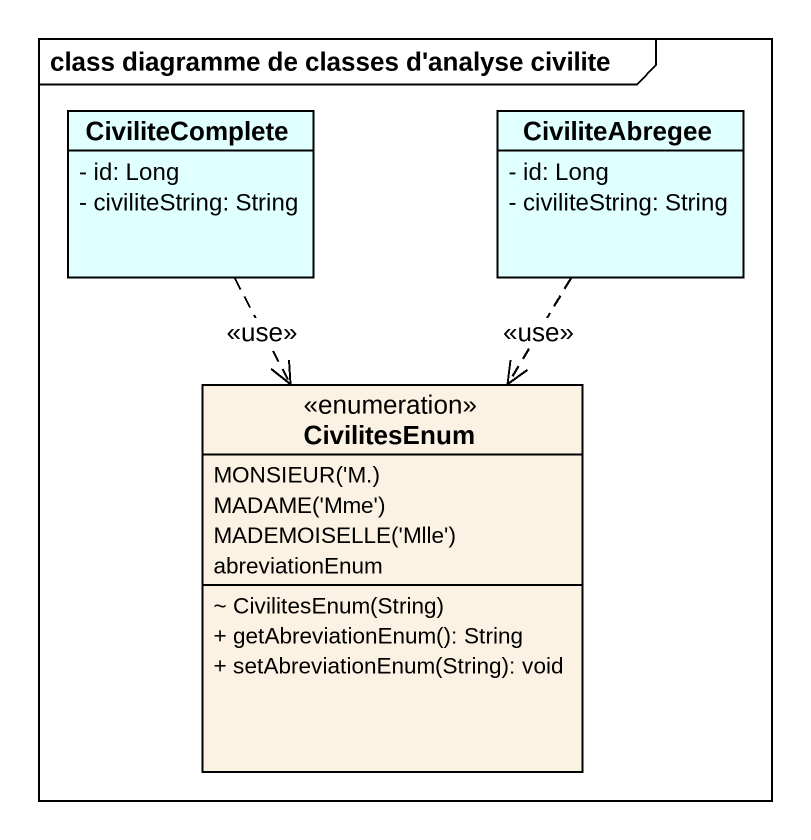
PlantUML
@startuml
mainframe class diagramme de classes d'analyse civilite
hide circle
hide empty members
skinparam classAttributeIconSize 0
class CiviliteComplete #E0FFFF {
  - id: Long
  - civiliteString: String
}
class CiviliteAbregee #E0FFFF {
  - id: Long
  - civiliteString: String
}
enum CivilitesEnum {
  {field} MONSIEUR('M.)
  {field} MADAME('Mme')
  {field} MADEMOISELLE('Mlle')
  abreviationEnum
  ~ CivilitesEnum(String)
  + getAbreviationEnum(): String
  + setAbreviationEnum(String): void
}
CiviliteComplete ..> CivilitesEnum : <<use>>
CiviliteAbregee ..> CivilitesEnum : <<use>>
@enduml
